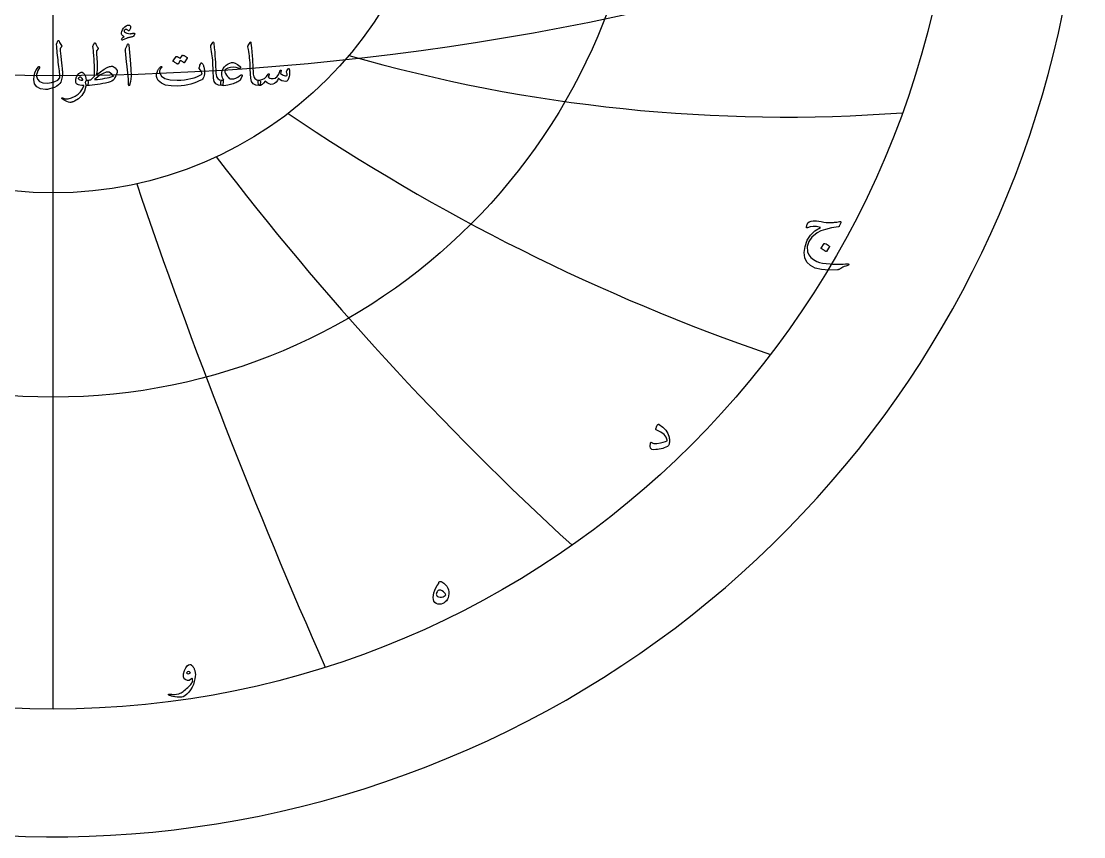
# Model space of a CAD drawing. Header units: millimetres. Extents: x -68 to 68, y -68 to 70.
# Drawn here: x -2.1 to 68.5, y -68.5 to -14.3 of the extents above; entities that cross this region are included whole.
import ezdxf

# ---------------------------------------------------------------- set-up
doc = ezdxf.new("R2010")
doc.units = ezdxf.units.MM
for name, color, linetype in [('CUT_OUTER', 1, 'Continuous'), ('ENGRAVE', 7, 'Continuous'), ('ENGRAVE_FINE', 8, 'Continuous'), ('TEXT', 5, 'Continuous')]:
    doc.layers.add(name, color=color, linetype=linetype)

msp = doc.modelspace()

# ---------------------------------------------------------------- linework, layer by layer
at = {"layer": 'CUT_OUTER'}
msp.add_arc((-0.0002, -0.0002), 68.4749, 142.031029, 87.802838, dxfattribs=at)
at = {"layer": 'ENGRAVE'}
for points in [[(0, -60), (0, 60)], [(0, -60), (0, -25.7092)]]:
    msp.add_lwpolyline(points, dxfattribs=at)
for radius in [60, 39.2754, 25.7092]:
    msp.add_circle((0, 0), radius, dxfattribs=at)
for centre, radius, start, end in [((48.7041, 84.358), 105.0281, 253.943357, 274.21891), ((91.6276, 91.6276), 135.4023, 235.847967, 251.054631), ((168.0561, 97.0273), 197.9892, 217.431682, 227.569458), ((374.5178, 100.3517), 389.7135, 198.77882, 203.847709)]:
    msp.add_arc(centre, radius, start, end, dxfattribs=at)
at = {"layer": 'ENGRAVE_FINE'}
msp.add_arc((0, 163.4083), 181.3071, 250.847985, 289.152015, dxfattribs=at)
at = {"layer": 'TEXT'}
for points in [[(5.2753, -15.3402), (5.2233, -15.3499), (5.175, -15.3592), (5.1305, -15.3679), (5.0897, -15.3761), (5.0529, -15.3841), (5.0204, -15.3921), (4.992, -15.4001), (4.968, -15.4081), (4.9435, -15.4172), (4.9141, -15.4285), (4.8796, -15.4421), (4.8402, -15.458), (4.7958, -15.4763), (4.7464, -15.4974), (4.692, -15.5212), (4.6326, -15.5478), (4.6084, -15.5558), (4.5877, -15.5558), (4.5705, -15.5478), (4.5568, -15.5318), (4.5486, -15.4926), (4.5718, -15.447), (4.6264, -15.3948), (4.7125, -15.3362), (4.6466, -15.2988), (4.5967, -15.2584), (4.5628, -15.215), (4.5448, -15.1686), (4.5413, -15.081), (4.5628, -14.9859), (4.6092, -14.8834), (4.6805, -14.7734), (4.7656, -14.6748), (4.8532, -14.6067), (4.9433, -14.569), (5.0358, -14.5618), (5.0875, -14.5748), (5.1227, -14.6017), (5.1414, -14.6426), (5.1436, -14.6975), (5.1346, -14.7569), (5.1197, -14.8113), (5.0987, -14.8607), (5.0718, -14.9051), (5.0448, -14.9363), (5.0199, -14.95), (4.9969, -14.9463), (4.9759, -14.925), (4.952, -14.8934), (4.9241, -14.8702), (4.8921, -14.8554), (4.8562, -14.8492), (4.8185, -14.8492), (4.7853, -14.8572), (4.7566, -14.8731), (4.7324, -14.8971), (4.7147, -14.926), (4.7095, -14.953), (4.7167, -14.9779), (4.7364, -15.0009), (4.8103, -15.0555), (4.9001, -15.0957), (5.0059, -15.1214), (5.1276, -15.1326), (5.1382, -15.1323), (5.1501, -15.1311), (5.1632, -15.1293), (5.1775, -15.1266), (5.1931, -15.1235), (5.21, -15.1201), (5.2281, -15.1165), (5.2474, -15.1127), (5.2684, -15.1088), (5.2873, -15.1052), (5.3043, -15.1018), (5.3193, -15.0987), (5.3325, -15.0961), (5.3442, -15.0942), (5.3544, -15.0931), (5.3632, -15.0927), (5.3796, -15.0945), (5.3931, -15.0997), (5.4036, -15.1084), (5.4111, -15.1206), (5.4158, -15.1324), (5.4181, -15.1436), (5.4178, -15.1543), (5.4151, -15.1646), (5.3764, -15.2369), (5.3402, -15.2903), (5.3065, -15.3247), (5.2753, -15.3402)], [(0.3094, -15.6117), (0.3164, -15.5994), (0.3253, -15.5907), (0.3363, -15.5855), (0.3493, -15.5837), (0.3623, -15.586), (0.3732, -15.5927), (0.3822, -15.6039), (0.3892, -15.6196), (0.4264, -15.7112), (0.4661, -15.7903), (0.5082, -15.8569), (0.5529, -15.9111), (0.5661, -15.9305), (0.5698, -15.953), (0.5641, -15.9784), (0.5489, -16.0069), (0.5392, -16.0206), (0.5299, -16.0338), (0.5212, -16.0465), (0.513, -16.0588), (0.5052, -16.0702), (0.498, -16.0807), (0.4913, -16.0902), (0.485, -16.0987), (0.4745, -16.1141), (0.4671, -16.1326), (0.4626, -16.1541), (0.4611, -16.1785), (0.4658, -16.2475), (0.472, -16.3227), (0.4798, -16.4042), (0.489, -16.4919), (0.4995, -16.5858), (0.511, -16.686), (0.5234, -16.7924), (0.5369, -16.905), (0.552, -17.0174), (0.5654, -17.1231), (0.577, -17.222), (0.5868, -17.3142), (0.5952, -17.3999), (0.6023, -17.4794), (0.6081, -17.5526), (0.6128, -17.6196), (0.618, -17.8179), (0.6018, -18.0058), (0.5641, -18.1832), (0.505, -18.3501), (0.4473, -18.4482), (0.3583, -18.5387), (0.2378, -18.6218), (0.0858, -18.6974), (-0.0788, -18.76), (-0.2335, -18.8042), (-0.3782, -18.8299), (-0.513, -18.8371), (-0.8503, -18.7907), (-1.0918, -18.6635), (-1.2375, -18.4554), (-1.2874, -18.1665), (-1.2699, -17.9512), (-1.2135, -17.7404), (-1.1182, -17.534), (-0.984, -17.3322), (-0.9738, -17.3205), (-0.9631, -17.3132), (-0.9518, -17.3105), (-0.9401, -17.3122), (-0.9276, -17.317), (-0.9181, -17.3232), (-0.9117, -17.3309), (-0.9082, -17.3402), (-0.9057, -17.3539), (-0.9062, -17.3671), (-0.9097, -17.3798), (-0.9161, -17.3921), (-1.0077, -17.5704), (-1.0708, -17.7224), (-1.1055, -17.8479), (-1.1118, -17.9469), (-1.0451, -18.1603), (-0.9012, -18.3092), (-0.6799, -18.3938), (-0.3812, -18.414), (-0.112, -18.3848), (0.1168, -18.3172), (0.3051, -18.2112), (0.4531, -18.0667), (0.45, -17.997), (0.4446, -17.9155), (0.437, -17.8223), (0.4271, -17.7174), (0.4148, -17.6005), (0.3997, -17.4714), (0.3819, -17.3301), (0.3613, -17.1765), (0.3418, -17.0181), (0.3233, -16.8621), (0.3059, -16.7087), (0.2894, -16.5577), (0.2742, -16.4093), (0.2605, -16.2633), (0.2482, -16.1199), (0.2375, -15.9789), (0.2216, -15.8432), (0.2223, -15.8277), (0.2245, -15.8132), (0.2283, -15.7998), (0.2335, -15.7873)], [(2.7445, -15.7554), (2.7539, -15.7451), (2.7624, -15.7384), (2.7699, -15.7352), (2.7764, -15.7354), (2.7841, -15.7389), (2.7914, -15.7454), (2.7981, -15.7549), (2.8043, -15.7673), (2.8297, -15.8212), (2.8537, -15.8711), (2.8766, -15.917), (2.8981, -15.959), (2.9187, -15.9964), (2.9386, -16.0288), (2.9576, -16.0563), (2.976, -16.0787), (2.9895, -16.0972), (2.994, -16.1166), (2.9895, -16.1371), (2.976, -16.1586), (2.8961, -16.2584), (2.8859, -16.2756), (2.8792, -16.2953), (2.8759, -16.3175), (2.8762, -16.3422), (2.8892, -16.5306), (2.9001, -16.6965), (2.9091, -16.8399), (2.9161, -16.9609), (2.9213, -17.0597), (2.9251, -17.1366), (2.9273, -17.1915), (2.9281, -17.2244), (2.9272, -17.3217), (2.9246, -17.414), (2.9202, -17.5013), (2.9141, -17.5837), (2.9065, -17.661), (2.8976, -17.7334), (2.8875, -17.8007), (2.8762, -17.8631), (3.1474, -17.6555), (3.3822, -17.4959), (3.5805, -17.3841), (3.7424, -17.3202), (3.8145, -17.3032), (3.8792, -17.2963), (3.9363, -17.2992), (3.9859, -17.3122), (4.0561, -17.3486), (4.1227, -17.406), (4.1858, -17.4844), (4.2454, -17.5837), (4.2547, -17.6074), (4.2584, -17.6346), (4.2567, -17.6653), (4.2494, -17.6994), (4.2097, -17.8222), (4.1626, -17.939), (4.108, -18.0497), (4.0458, -18.1545), (3.9854, -18.2219), (3.9001, -18.2803), (3.7898, -18.3297), (3.6546, -18.3701), (3.4736, -18.4101), (3.2938, -18.4464), (3.1153, -18.479), (2.9381, -18.5078), (2.7623, -18.5326), (2.5883, -18.5532), (2.416, -18.5696), (2.2455, -18.5817), (2.2263, -18.5762), (2.2085, -18.5597), (2.1923, -18.5323), (2.1776, -18.4938), (2.1646, -18.4467), (2.1576, -18.401), (2.1566, -18.3569), (2.1616, -18.3142), (2.1729, -18.277), (2.1906, -18.2493), (2.2148, -18.2311), (2.2455, -18.2224), (2.2863, -18.2201), (2.3248, -18.2174), (2.3611, -18.2141), (2.3952, -18.2104), (2.427, -18.2067), (2.4565, -18.2034), (2.4839, -18.2007), (2.5089, -18.1984), (2.7325, -17.9829), (2.7345, -17.9735), (2.7365, -17.9614), (2.7385, -17.9466), (2.7405, -17.929), (2.7425, -17.9086), (2.7445, -17.8856), (2.7465, -17.8597), (2.7484, -17.8312), (2.7502, -17.8001), (2.7514, -17.7668), (2.7522, -17.7312), (2.7524, -17.6935), (2.7524, -17.6537), (2.7524, -17.6121), (2.7524, -17.5688), (2.7524, -17.5238), (2.7519, -17.4729), (2.7504, -17.412), (2.7479, -17.3412), (2.7445, -17.2603), (2.74, -17.17), (2.7345, -17.0707), (2.728, -16.9624), (2.7205, -16.8452), (2.7033, -16.5849), (2.6876, -16.3791), (2.6733, -16.2277), (2.6606, -16.1306), (2.6504, -16.0682), (2.6437, -16.0208), (2.6404, -15.9884), (2.6407, -15.9709), (2.6528, -15.938), (2.6651, -15.9071), (2.6777, -15.8781), (2.6906, -15.8512), (2.7037, -15.8257), (2.717, -15.8013), (2.7306, -15.7778), (2.7445, -15.7554)], [(4.9121, -15.9071), (4.9502, -15.8332), (4.9809, -15.8073), (5.0041, -15.8292), (5.0199, -15.8991), (5.1117, -16.8771), (5.1663, -17.4774), (5.1785, -17.9569), (5.1483, -18.3157), (5.0757, -18.5537), (5.0625, -18.5732), (5.0508, -18.5837), (5.0406, -18.5851), (5.0318, -18.5777), (5.0248, -18.5659), (5.0199, -18.5507), (5.0169, -18.532), (5.0159, -18.5098), (5.0159, -18.3369), (5.0079, -18.1535), (4.9919, -17.9597), (4.968, -17.7553), (4.9627, -17.7019), (4.947, -17.5577), (4.9208, -17.3227), (4.8841, -16.9969), (4.7963, -16.2743), (4.7943, -16.2359), (4.7963, -16.2005), (4.8023, -16.168), (4.8123, -16.1386)], [(10.6126, -15.7075), (10.6203, -15.6955), (10.6275, -15.6875), (10.6343, -15.6835), (10.6405, -15.6835), (10.65, -15.6888), (10.6585, -15.7045), (10.666, -15.7307), (10.6724, -15.7673), (10.7054, -16.0655), (10.7323, -16.3412), (10.7533, -16.5944), (10.7682, -16.8252), (10.7779, -17.0226), (10.7867, -17.1994), (10.7948, -17.3559), (10.8022, -17.4919), (10.8085, -17.6074), (10.8137, -17.7024), (10.8175, -17.777), (10.8201, -17.8312), (10.8556, -17.9933), (10.9339, -18.1126), (11.0552, -18.189), (11.2193, -18.2224), (11.265, -18.2344), (11.2942, -18.2623), (11.3069, -18.3062), (11.3032, -18.3661), (11.2845, -18.4604), (11.2642, -18.5278), (11.2425, -18.5682), (11.2193, -18.5817), (10.9883, -18.5512), (10.8181, -18.4599), (10.7089, -18.3077), (10.6605, -18.0946), (10.6529, -17.9927), (10.646, -17.8906), (10.6399, -17.7881), (10.6345, -17.6855), (10.6297, -17.5826), (10.625, -17.4794), (10.6207, -17.376), (10.6166, -17.2723), (10.6091, -17.0746), (10.5986, -16.8966), (10.5851, -16.7383), (10.5686, -16.5997), (10.5492, -16.4666), (10.5267, -16.3247), (10.5013, -16.1741), (10.4728, -16.0148), (10.4691, -15.9862), (10.4698, -15.96), (10.4751, -15.9363), (10.4848, -15.915)], [(13.0836, -15.7075), (13.0913, -15.6955), (13.0985, -15.6875), (13.1053, -15.6835), (13.1115, -15.6835), (13.121, -15.6888), (13.1295, -15.7045), (13.137, -15.7307), (13.1434, -15.7673), (13.1764, -16.0655), (13.2033, -16.3412), (13.2243, -16.5944), (13.2393, -16.8252), (13.2489, -17.0226), (13.2577, -17.1994), (13.2658, -17.3559), (13.2732, -17.4919), (13.2795, -17.6074), (13.2847, -17.7024), (13.2885, -17.777), (13.2911, -17.8312), (13.3266, -17.9933), (13.4049, -18.1126), (13.5262, -18.189), (13.6903, -18.2224), (13.736, -18.2344), (13.7652, -18.2623), (13.7779, -18.3062), (13.7742, -18.3661), (13.7555, -18.4604), (13.7353, -18.5278), (13.7135, -18.5682), (13.6903, -18.5817), (13.4593, -18.5512), (13.2892, -18.4599), (13.1799, -18.3077), (13.1315, -18.0946), (13.1239, -17.9927), (13.117, -17.8906), (13.1109, -17.7881), (13.1055, -17.6855), (13.1007, -17.5826), (13.096, -17.4794), (13.0917, -17.376), (13.0876, -17.2723), (13.0801, -17.0746), (13.0696, -16.8966), (13.0561, -16.7383), (13.0397, -16.5997), (13.0202, -16.4666), (12.9977, -16.3247), (12.9723, -16.1741), (12.9439, -16.0148), (12.9401, -15.9862), (12.9409, -15.96), (12.9461, -15.9363), (12.9558, -15.915)], [(8.5847, -16.5657), (8.5896, -16.5607), (8.5966, -16.5577), (8.6056, -16.5567), (8.6166, -16.5577), (8.6559, -16.5725), (8.6939, -16.5887), (8.7307, -16.6064), (8.7663, -16.6256), (8.8008, -16.6466), (8.8347, -16.6695), (8.8677, -16.6945), (8.9, -16.7214), (8.9063, -16.7296), (8.909, -16.7384), (8.9083, -16.7476), (8.904, -16.7573), (8.7124, -17.0607), (8.7072, -17.0647), (8.6994, -17.0647), (8.6892, -17.0607), (8.6765, -17.0527), (8.6677, -17.0454), (8.6535, -17.0353), (8.6338, -17.0224), (8.6086, -17.0068), (8.5777, -16.9883), (8.5407, -16.9664), (8.4978, -16.9413), (8.4489, -16.913), (8.2972, -17.1486), (8.2903, -17.1558), (8.2813, -17.1575), (8.2703, -17.1538), (8.2573, -17.1446), (8.2461, -17.1366), (8.2284, -17.1246), (8.2042, -17.1086), (8.1735, -17.0887), (8.1358, -17.0647), (8.0907, -17.0368), (8.038, -17.0048), (7.9779, -16.9689), (7.9716, -16.9629), (7.9689, -16.9569), (7.9696, -16.951), (7.9739, -16.945), (8.1695, -16.6536), (8.1745, -16.6486), (8.1815, -16.6456), (8.1905, -16.6446), (8.2014, -16.6456), (8.2349, -16.6564), (8.2673, -16.669), (8.2987, -16.6834), (8.3292, -16.6995), (8.3586, -16.717), (8.3871, -16.7359), (8.4145, -16.756), (8.4409, -16.7773)], [(9.886, -17.0967), (9.9128, -17.1303), (9.9374, -17.1675), (9.9598, -17.2082), (9.9798, -17.2523), (9.9977, -17.2997), (10.0133, -17.3501), (10.0266, -17.4035), (10.0377, -17.4599), (10.0522, -17.5732), (10.0557, -17.6855), (10.0482, -17.7967), (10.0297, -17.907), (10.0018, -18.0053), (9.9659, -18.0847), (9.922, -18.145), (9.8701, -18.1865), (9.7054, -18.2735), (9.5307, -18.3511), (9.3461, -18.4192), (9.1515, -18.4779), (8.9469, -18.5265), (8.7324, -18.5647), (8.5078, -18.5924), (8.2733, -18.6096), (7.8337, -18.6051), (7.4729, -18.5437), (7.191, -18.4255), (6.9879, -18.2503), (6.9046, -18.1134), (6.8661, -17.9659), (6.8726, -17.808), (6.924, -17.6396), (6.9414, -17.6033), (6.9614, -17.5662), (6.9843, -17.5284), (7.0098, -17.4899), (7.0382, -17.4506), (7.0692, -17.4105), (7.103, -17.3697), (7.1396, -17.3282), (7.1518, -17.3165), (7.1645, -17.3092), (7.1777, -17.3065), (7.1915, -17.3082), (7.2007, -17.3117), (7.2084, -17.3182), (7.2147, -17.3277), (7.2194, -17.3402), (7.2217, -17.3519), (7.2204, -17.3631), (7.2157, -17.3738), (7.2074, -17.3841), (7.1733, -17.4247), (7.1426, -17.4669), (7.1154, -17.5106), (7.0917, -17.5557), (7.0755, -17.5989), (7.0667, -17.6406), (7.0655, -17.6807), (7.0717, -17.7194), (7.1965, -17.9452), (7.431, -18.1036), (7.7753, -18.1947), (8.2294, -18.2184), (8.479, -18.2088), (8.7169, -18.188), (8.9431, -18.1559), (9.1575, -18.1126), (9.3605, -18.0581), (9.5522, -17.9923), (9.7327, -17.9154), (9.902, -17.8272), (9.8855, -17.7448), (9.8481, -17.6535), (9.7897, -17.5532), (9.7104, -17.444), (9.7079, -17.4335), (9.7084, -17.414), (9.7119, -17.3856), (9.7184, -17.3481), (9.7201, -17.3444), (9.7214, -17.3412), (9.7221, -17.3384), (9.7224, -17.3362), (9.7353, -17.2853), (9.7543, -17.2284), (9.7792, -17.1655), (9.8102, -17.0967), (9.8239, -17.0757), (9.8411, -17.0687), (9.8618, -17.0757), (9.886, -17.0967)], [(12.5646, -17.931), (12.4568, -18.1705), (12.4431, -18.1942), (12.4299, -18.2134), (12.4172, -18.2281), (12.4049, -18.2384), (12.3428, -18.2809), (12.2762, -18.3207), (12.2051, -18.3577), (12.1295, -18.392), (12.0497, -18.4241), (11.9658, -18.4544), (11.878, -18.483), (11.7862, -18.5098), (11.6145, -18.5517), (11.4628, -18.5777), (11.3311, -18.5876), (11.2193, -18.5817), (11.1767, -18.5622), (11.1485, -18.5238), (11.1348, -18.4664), (11.1355, -18.39), (11.1457, -18.3212), (11.1605, -18.2703), (11.1797, -18.2374), (11.2034, -18.2224), (11.2074, -18.2224), (11.2114, -18.2224), (11.2153, -18.2224), (11.2193, -18.2224), (11.249, -18.2254), (11.2782, -18.2264), (11.3069, -18.2254), (11.3351, -18.2224), (11.2867, -18.1508), (11.2493, -18.0717), (11.2228, -17.9851), (11.2074, -17.8911), (11.2051, -17.7226), (11.2343, -17.5727), (11.2949, -17.4412), (11.387, -17.3282), (11.5055, -17.2227), (11.6215, -17.1416), (11.735, -17.0849), (11.8461, -17.0527), (11.9658, -17.053), (12.1016, -17.0977), (12.2532, -17.1867), (12.4209, -17.3202), (12.4399, -17.3409), (12.4489, -17.3631), (12.4479, -17.3868), (12.4369, -17.412), (12.4212, -17.4315), (12.4019, -17.442), (12.3792, -17.4435), (12.353, -17.436), (12.1652, -17.3816), (11.9768, -17.3621), (11.7879, -17.3776), (11.5986, -17.428), (11.5235, -17.4597), (11.4658, -17.4949), (11.4257, -17.5335), (11.403, -17.5757), (11.3975, -17.6291), (11.4129, -17.6974), (11.4494, -17.7808), (11.5068, -17.8791), (11.5766, -17.9784), (11.6425, -18.0527), (11.7044, -18.1021), (11.7622, -18.1266), (11.8882, -18.1391), (12.0147, -18.1246), (12.1417, -18.0832), (12.2692, -18.0148), (12.385, -17.935), (12.4449, -17.897), (12.4928, -17.8751), (12.5287, -17.8691), (12.5526, -17.8791), (12.5624, -17.8913), (12.5676, -17.904), (12.5684, -17.9172), (12.5646, -17.931)], [(15.6264, -17.444), (15.6352, -17.438), (15.6454, -17.44), (15.6571, -17.4499), (15.6703, -17.4679), (15.6846, -17.4983), (15.6953, -17.5418), (15.7025, -17.5981), (15.7063, -17.6675), (15.7075, -17.7463), (15.7033, -17.8232), (15.6935, -17.898), (15.6783, -17.9709), (15.6339, -18.1126), (15.5845, -18.2144), (15.5301, -18.2763), (15.4707, -18.2982), (15.3303, -18.29), (15.2003, -18.2533), (15.0808, -18.1882), (14.9718, -18.0946), (14.8969, -18.2421), (14.8081, -18.3571), (14.7053, -18.4397), (14.5885, -18.4898), (14.466, -18.5008), (14.342, -18.4699), (14.2165, -18.397), (14.0895, -18.2823), (13.9867, -18.4132), (13.8859, -18.5068), (13.7871, -18.5629), (13.6903, -18.5817), (13.6709, -18.5707), (13.6524, -18.5377), (13.635, -18.4829), (13.6185, -18.406), (13.6125, -18.3302), (13.6225, -18.2743), (13.6484, -18.2384), (13.6903, -18.2224), (13.8745, -18.1807), (14.0356, -18.0996), (14.1739, -17.9791), (14.2891, -17.8192), (14.2954, -17.8105), (14.3021, -17.8042), (14.3093, -17.8005), (14.3171, -17.7992), (14.3266, -17.8002), (14.335, -17.8032), (14.3425, -17.8082), (14.349, -17.8152), (14.3528, -17.8367), (14.344, -17.8731), (14.3228, -17.9245), (14.2891, -17.9909), (14.3333, -18.042), (14.4019, -18.0797), (14.495, -18.1039), (14.6125, -18.1146), (14.7589, -18.0839), (14.8869, -17.9839), (14.9965, -17.8145), (15.0875, -17.5757), (15.092, -17.5635), (15.0975, -17.5547), (15.104, -17.5495), (15.1115, -17.5477), (15.1227, -17.5487), (15.1324, -17.5517), (15.1407, -17.5567), (15.1474, -17.5637), (15.1524, -17.5737), (15.1554, -17.5837), (15.1564, -17.5937), (15.1554, -17.6036), (15.1155, -17.7713), (15.1621, -17.8127), (15.2183, -17.8491), (15.2839, -17.8806), (15.359, -17.907), (15.4321, -17.9242), (15.4877, -17.928), (15.5259, -17.9182), (15.5466, -17.895), (15.5533, -17.8596), (15.5496, -17.8092), (15.5354, -17.7438), (15.5107, -17.6635), (15.5149, -17.6408), (15.5356, -17.5966), (15.5728, -17.531), (15.6264, -17.444)], [(2.1656, -18.6256), (2.0721, -18.9542), (1.9151, -19.2293), (1.6948, -19.4512), (1.4111, -19.6196), (1.3715, -19.6367), (1.3323, -19.652), (1.2936, -19.6656), (1.2555, -19.6774), (1.218, -19.6873), (1.1816, -19.6949), (1.1462, -19.7003), (1.1118, -19.7034), (1.0259, -19.6912), (0.9122, -19.6465), (0.7704, -19.5694), (0.6008, -19.4599), (0.5826, -19.4442), (0.5718, -19.4289), (0.5686, -19.4142), (0.5728, -19.4), (0.5823, -19.389), (0.5948, -19.384), (0.6103, -19.385), (0.6287, -19.392), (0.8051, -19.4492), (1.003, -19.4489), (1.2223, -19.3913), (1.463, -19.2763), (1.6596, -19.1428), (1.8223, -18.9858), (1.9511, -18.8055), (2.0459, -18.6016), (2.0451, -18.5944), (2.0429, -18.5886), (2.0391, -18.5844), (2.0339, -18.5817), (1.8964, -18.5737), (1.7794, -18.5577), (1.6829, -18.5338), (1.6068, -18.5018), (1.5479, -18.4524), (1.5109, -18.3841), (1.496, -18.2967), (1.503, -18.1904), (1.5052, -18.1764), (1.508, -18.162), (1.5112, -18.1474), (1.5149, -18.1326), (1.5192, -18.1172), (1.5239, -18.1011), (1.5292, -18.0843), (1.5349, -18.0667), (1.5818, -17.9527), (1.6387, -17.8581), (1.7056, -17.783), (1.7824, -17.7274), (1.861, -17.6969), (1.9331, -17.6974), (1.9987, -17.7289), (2.0578, -17.7913), (2.1095, -17.8781), (2.1487, -17.9789), (2.1754, -18.0936), (2.1896, -18.2224), (2.1974, -18.2223), (2.205, -18.2219), (2.2124, -18.2213), (2.2195, -18.2204), (2.2266, -18.2195), (2.234, -18.2189), (2.2416, -18.2185), (2.2495, -18.2184), (2.2764, -18.2241), (2.2974, -18.2413), (2.3123, -18.27), (2.3213, -18.3102), (2.3251, -18.3544), (2.3243, -18.399), (2.3191, -18.4442), (2.3093, -18.4898), (2.2966, -18.53), (2.2824, -18.5587), (2.2667, -18.5759), (2.2495, -18.5817), (2.1736, -18.5817), (2.1731, -18.5889), (2.1716, -18.5986), (2.1691, -18.6108), (2.1656, -18.6256)], [(1.974, -18.1785), (1.9321, -18.1054), (1.8862, -18.0537), (1.8363, -18.0235), (1.7824, -18.0148), (1.7502, -18.0233), (1.7215, -18.0368), (1.6963, -18.0552), (1.6746, -18.0787), (1.6676, -18.0911), (1.6666, -18.1046), (1.6716, -18.1191), (1.6826, -18.1346), (1.7238, -18.1707), (1.7834, -18.1954), (1.8615, -18.2087), (1.958, -18.2104), (1.968, -18.2084), (1.974, -18.2024), (1.976, -18.1924), (1.974, -18.1785)], [(3.6027, -17.6795), (3.5825, -17.6802), (3.5618, -17.6825), (3.5406, -17.6862), (3.5189, -17.6915), (3.3228, -17.7685), (3.1297, -17.8761), (2.9396, -18.0141), (2.7524, -18.1825), (2.9393, -18.165), (3.1167, -18.1445), (3.2846, -18.1211), (3.443, -18.0946), (3.592, -18.065), (3.7315, -18.0318), (3.8614, -17.9951), (3.982, -17.9549), (3.9932, -17.9502), (3.9989, -17.9439), (3.9992, -17.9362), (3.9939, -17.927), (3.9081, -17.8217), (3.8143, -17.7453), (3.7125, -17.6979), (3.6027, -17.6795)], [(52.3321, -27.6939), (52.23, -27.9238), (52.2206, -27.939), (52.2097, -27.9504), (52.1972, -27.9581), (52.1831, -27.9621), (51.7107, -28.0366), (51.3155, -28.1282), (50.9975, -28.2368), (50.7567, -28.3624), (50.4189, -28.6378), (50.2021, -28.9404), (50.106, -29.2701), (50.1307, -29.627), (50.2058, -29.8202), (50.333, -29.9911), (50.5124, -30.1396), (50.7439, -30.2657), (50.9065, -30.3221), (51.109, -30.3679), (51.3515, -30.403), (51.6338, -30.4275), (51.7839, -30.4347), (51.9319, -30.4392), (52.0777, -30.4411), (52.2214, -30.4403), (52.3625, -30.4371), (52.5003, -30.4318), (52.635, -30.4243), (52.7665, -30.4148), (52.7973, -30.4126), (52.8218, -30.4148), (52.8399, -30.4211), (52.8516, -30.4318), (52.858, -30.4448), (52.8601, -30.4584), (52.858, -30.4725), (52.8516, -30.4871), (52.847, -30.495), (52.8415, -30.5015), (52.8353, -30.5067), (52.8282, -30.5106), (52.8206, -30.5139), (52.8128, -30.5175), (52.8047, -30.5213), (52.7963, -30.5255), (52.6736, -30.5646), (52.5653, -30.6053), (52.4713, -30.6476), (52.3918, -30.6915), (52.3408, -30.7232), (52.2944, -30.7501), (52.2524, -30.7722), (52.2151, -30.7895), (52.1827, -30.8028), (52.156, -30.8129), (52.1348, -30.8198), (52.1192, -30.8235), (51.537, -30.8451), (51.042, -30.8033), (50.6342, -30.6982), (50.3138, -30.5297), (50.0823, -30.2987), (49.9455, -30.0102), (49.9035, -29.6643), (49.9561, -29.2608), (50.0956, -28.8544), (50.3138, -28.5082), (50.6108, -28.2221), (50.9866, -27.9962), (50.7205, -27.9453), (50.4884, -27.9334), (50.2904, -27.9603), (50.1265, -28.026), (50.1121, -28.0313), (50.0988, -28.0345), (50.0866, -28.0356), (50.0754, -28.0345), (50.0661, -28.031), (50.0594, -28.0249), (50.0554, -28.0161), (50.0541, -28.0047), (50.0599, -27.9517), (50.069, -27.8993), (50.0812, -27.8474), (50.0967, -27.796), (50.151, -27.6963), (50.2372, -27.6225), (50.3553, -27.5749), (50.5054, -27.5533), (50.6004, -27.5541), (50.7194, -27.565), (50.8623, -27.5861), (51.0292, -27.6172), (51.2014, -27.6483), (51.3602, -27.6694), (51.5058, -27.6803), (51.6381, -27.6811), (51.7017, -27.6783), (51.769, -27.6742), (51.8401, -27.6687), (51.9149, -27.6619), (51.9934, -27.6535), (52.0756, -27.6433), (52.1616, -27.6312), (52.2512, -27.6172), (52.3026, -27.6156), (52.3332, -27.6279), (52.3431, -27.6539), (52.3321, -27.6939)], [(51.2336, -29.0735), (51.2389, -29.0681), (51.2463, -29.065), (51.2559, -29.0639), (51.2676, -29.065), (51.3504, -29.0985), (51.4284, -29.1395), (51.5016, -29.1879), (51.57, -29.2438), (51.5766, -29.2523), (51.5795, -29.2608), (51.5787, -29.2693), (51.5742, -29.2779), (51.3741, -29.6015), (51.3666, -29.6092), (51.3571, -29.611), (51.3453, -29.6071), (51.3315, -29.5972), (51.3195, -29.5887), (51.3006, -29.5759), (51.2748, -29.5589), (51.2421, -29.5376), (51.2019, -29.512), (51.1537, -29.4822), (51.0976, -29.4482), (51.0334, -29.4099), (51.0249, -29.4035), (51.0207, -29.3971), (51.0207, -29.3907), (51.0249, -29.3843)], [(40.0433, -41.3689), (40.0602, -41.3182), (40.0768, -41.2726), (40.0932, -41.232), (40.1093, -41.1965), (40.1249, -41.1657), (40.1396, -41.1395), (40.1536, -41.1178), (40.1668, -41.1007), (40.1873, -41.0842), (40.2104, -41.0772), (40.2362, -41.0799), (40.2647, -41.0921), (40.5167, -41.2611), (40.7107, -41.4573), (40.8467, -41.6806), (40.9247, -41.931), (40.9356, -42.0026), (40.9428, -42.0726), (40.9463, -42.141), (40.946, -42.2078), (40.9417, -42.2724), (40.9332, -42.3344), (40.9204, -42.3938), (40.9034, -42.4505), (40.8882, -42.4808), (40.8683, -42.5079), (40.8435, -42.5319), (40.814, -42.5527), (40.7123, -42.6024), (40.6075, -42.6453), (40.4994, -42.6812), (40.3882, -42.7102), (40.2743, -42.7328), (40.1583, -42.7496), (40.0401, -42.7605), (39.9198, -42.7656), (39.7772, -42.7416), (39.6899, -42.6612), (39.6579, -42.5244), (39.6813, -42.3312), (39.6893, -42.3102), (39.7005, -42.294), (39.7149, -42.2825), (39.7324, -42.2759), (39.7476, -42.2777), (39.7633, -42.2833), (39.7796, -42.2927), (39.7963, -42.3057), (39.8482, -42.3336), (39.9187, -42.3493), (40.0079, -42.3528), (40.1157, -42.344), (40.3496, -42.3099), (40.5404, -42.2716), (40.6881, -42.229), (40.7927, -42.1822), (40.798, -42.1758), (40.8012, -42.1652), (40.8023, -42.1503), (40.8012, -42.1311), (40.7291, -41.9299), (40.5894, -41.7521), (40.3821, -41.5978), (40.1072, -41.4669), (40.0712, -41.448), (40.0486, -41.4253), (40.0393, -41.399), (40.0433, -41.3689)], [(25.6551, -51.5376), (25.6916, -51.5208), (25.7328, -51.5173), (25.7789, -51.5272), (25.8297, -51.5503), (25.9561, -51.635), (26.0628, -51.7313), (26.1499, -51.8394), (26.2172, -51.9591), (26.2638, -52.0839), (26.2885, -52.2114), (26.2914, -52.3415), (26.2725, -52.4743), (26.2382, -52.5954), (26.1906, -52.7032), (26.1296, -52.7977), (26.0554, -52.8789), (25.9716, -52.9441), (25.8819, -52.9906), (25.7863, -53.0186), (25.6849, -53.0279), (25.5524, -53.0183), (25.4444, -52.9811), (25.3608, -52.9161), (25.3017, -52.8235), (25.2663, -52.7109), (25.2538, -52.5819), (25.2642, -52.4363), (25.2975, -52.2742), (25.3515, -52.106), (25.4241, -51.9463), (25.5154, -51.7952), (25.6253, -51.6525), (25.629, -51.6459), (25.6317, -51.6344), (25.6333, -51.6182), (25.6338, -51.5972), (25.6352, -51.5743), (25.6392, -51.5567), (25.6458, -51.5445), (25.6551, -51.5376)], [(26.0596, -52.4531), (26.0775, -52.4307), (26.0799, -52.402), (26.0668, -52.3668), (26.0384, -52.3253), (25.9396, -52.2178), (25.8435, -52.1422), (25.7501, -52.0986), (25.6594, -52.0869), (25.6163, -52.0946), (25.5764, -52.1177), (25.5396, -52.1563), (25.5061, -52.2103), (25.4792, -52.2686), (25.4625, -52.32), (25.4558, -52.3644), (25.4593, -52.402), (25.4891, -52.4709), (25.5402, -52.5201), (25.6125, -52.5497), (25.7062, -52.5595), (25.8097, -52.5529), (25.9032, -52.5329), (25.9865, -52.4996), (26.0596, -52.4531)], [(8.7319, -57.4406), (8.8096, -57.2602), (8.8937, -57.1319), (8.9842, -57.0558), (9.0811, -57.0319), (9.1417, -57.0425), (9.2003, -57.0745), (9.2567, -57.1277), (9.311, -57.2022), (9.3371, -57.2453), (9.36, -57.2895), (9.3796, -57.3347), (9.3961, -57.381), (9.4103, -57.4287), (9.4228, -57.4779), (9.4337, -57.5287), (9.443, -57.5812), (9.4518, -57.698), (9.4441, -57.8356), (9.4198, -57.9939), (9.3791, -58.173), (9.319, -58.3585), (9.2365, -58.536), (9.1316, -58.7056), (9.0044, -58.8671), (8.8711, -59.0079), (8.7521, -59.1109), (8.6475, -59.1761), (8.5573, -59.2035), (8.4652, -59.2083), (8.3593, -59.2056), (8.2396, -59.1955), (8.106, -59.1779), (8.0382, -59.1669), (7.9756, -59.1551), (7.9179, -59.1424), (7.8654, -59.129), (7.8176, -59.1153), (7.7744, -59.1018), (7.7356, -59.0887), (7.7014, -59.0757), (7.6812, -59.0646), (7.6674, -59.0523), (7.6599, -59.039), (7.6589, -59.0246), (7.6655, -59.0103), (7.677, -59.0012), (7.6932, -58.9975), (7.7142, -58.9991), (7.8784, -59.0151), (8.0389, -59.0161), (8.1956, -59.0023), (8.3487, -58.9736), (8.3959, -58.9589), (8.4482, -58.9363), (8.5055, -58.9057), (8.568, -58.8671), (8.6354, -58.8205), (8.7079, -58.766), (8.7855, -58.7034), (8.8681, -58.6329), (8.9491, -58.56), (9.0214, -58.4903), (9.0853, -58.4237), (9.1407, -58.3604), (9.1872, -58.3), (9.2248, -58.2422), (9.2532, -58.1871), (9.2727, -58.1347), (9.2615, -58.0554), (9.2492, -57.9963), (9.2359, -57.9575), (9.2216, -57.9388), (9.1351, -58.0408), (9.0374, -58.0953), (8.9286, -58.1025), (8.8085, -58.0623), (8.7095, -57.9756), (8.6638, -57.843), (8.6712, -57.6647), (8.7319, -57.4406)], [(9.1194, -57.5982), (9.0566, -57.5221), (8.9916, -57.4939), (8.9246, -57.5136), (8.8554, -57.5812), (8.9118, -57.6269), (8.9746, -57.645), (9.0438, -57.6355), (9.1194, -57.5982)]]:
    msp.add_lwpolyline(points, close=True, dxfattribs=at)

doc.saveas('drawing.dxf')
